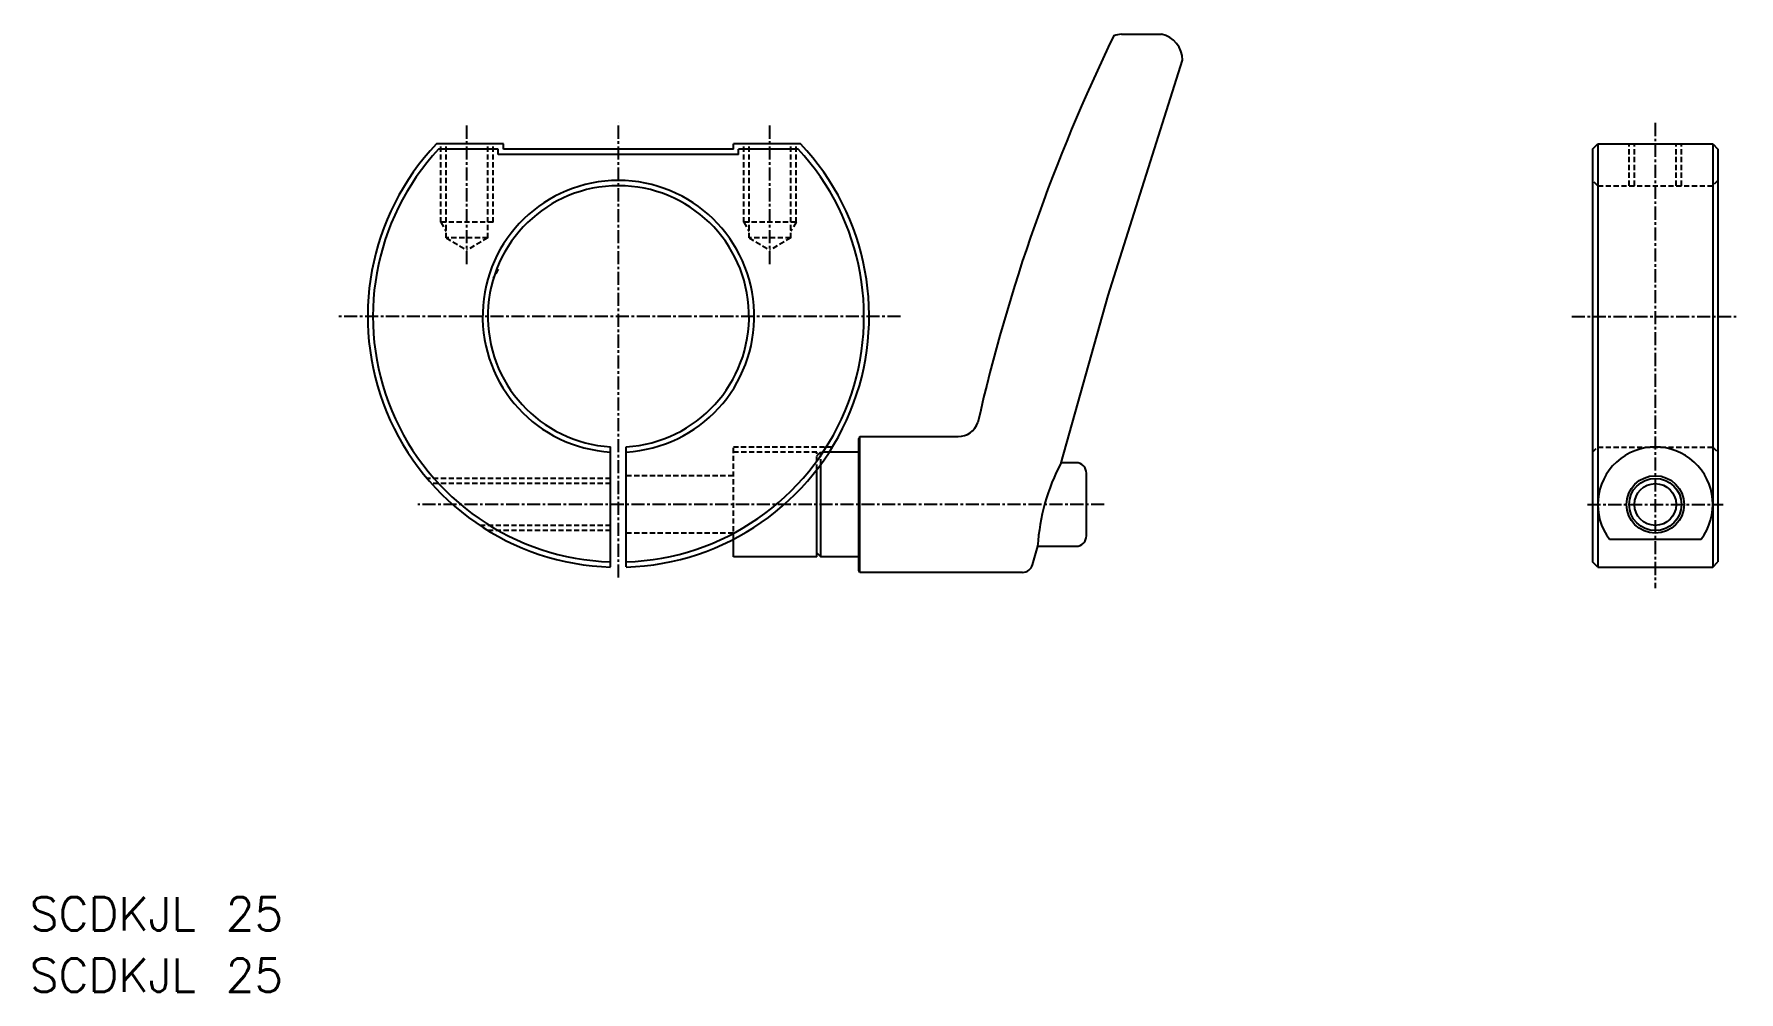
# Model space of a CAD drawing. Extents: x 2 to 165, y -113 to -22.
import ezdxf

# ---------------------------------------------------------------- set-up
doc = ezdxf.new("R2010")
doc.units = 0
doc.linetypes.add('CENTER', pattern=[2, 1.25, -0.25, 0.25, -0.25])
doc.linetypes.add('DASHED', pattern=[0.75, 0.5, -0.25])
doc.layers.get('0').update_dxf_attribs({"linetype": 'CONTINUOUS'})
doc.layers.add('CENTER', color=1, linetype='CENTER')
doc.styles.get("Standard").update_dxf_attribs({"font": 'txt.shx', "bigfont": 'bigfont.shx'})

# ---------------------------------------------------------------- blocks, each defined once
blk = doc.blocks.new('CLDF')
at = {"color": 7, "linetype": 'CONTINUOUS'}
for p, q in [((25.14, 45), (28.99, 45)), ((23.89, 20), (31, 42.52)), ((19.38, 4), (23.89, 20)), ((0.09, 6.5), (0, 6.3)), ((0, -6.3), (0, 6.3)), ((0.09, 6.5), (9.51, 6.5)), ((0.09, -6.5), (0.09, 6.5)), ((20.8, 4), (19.38, 4)), ((21.8, -3), (21.8, 3)), ((16.63, -5.77), (17.13, -4)), ((17.13, -4), (20.8, -4)), ((0.09, -6.5), (0, -6.3)), ((15.67, -6.5), (0.09, -6.5))]:
    blk.add_line(p, q, dxfattribs=at)
for centre, radius, start, end in [((178.43, -30.15), 171.3, 154.0311, 167.1877), ((25.95, 39.05), 6, 97.7241, 104.6825), ((28.43, 42.49), 2.57, 0.645, 77.5412), ((9.51, 8.5), 2, 270, 340.621), ((36.81, -5.22), 19.72, 152.1114, 176.4391), ((20.8, 3), 1, 0, 90), ((20.8, -3), 1, 270, 0), ((15.67, -5.5), 1, 270, 344.2753)]:
    blk.add_arc(centre, radius, start, end, dxfattribs=at)

msp = doc.modelspace()

# ---------------------------------------------------------------- linework, layer by layer
at = {"color": 7, "linetype": 'CONTINUOUS'}
for p, q in [((46.61, -32.04), (40.18, -32.04)), ((46.11, -32.54), (40.39, -32.54)), ((46.11, -32.54), (40.98, -32.54)), ((46.11, -33.04), (46.11, -32.54)), ((46.61, -32.54), (46.61, -32.04)), ((68.61, -32.54), (46.61, -32.54)), ((75.03, -32.04), (68.61, -32.04)), ((68.61, -32.54), (68.61, -32.04)), ((74.82, -32.54), (69.11, -32.54)), ((74.23, -32.54), (69.11, -32.54)), ((69.11, -33.04), (69.11, -32.54)), ((150.86, -32.54), (151.36, -32.04)), ((150.86, -32.54), (150.86, -72.04)), ((151.36, -32.04), (151.36, -72.54)), ((151.36, -32.04), (162.36, -32.04)), ((162.36, -32.04), (162.36, -72.54)), ((162.36, -32.04), (162.86, -32.54)), ((162.86, -32.54), (162.86, -72.04)), ((69.11, -33.04), (46.11, -33.04)), ((56.86, -72.52), (56.86, -61.01)), ((58.36, -72.52), (58.36, -61.01)), ((80.61, -61.54), (77.78, -61.54)), ((76.61, -71.54), (76.61, -63.2)), ((76.97, -71.54), (76.97, -62.71)), ((68.61, -71.54), (68.61, -69.87)), ((152.48, -69.87), (161.24, -69.87)), ((76.61, -71.54), (68.61, -71.54)), ((76.61, -71.17), (76.97, -71.54)), ((80.61, -71.54), (76.97, -71.54)), ((151.36, -72.54), (150.86, -72.04)), ((151.36, -72.54), (162.36, -72.54)), ((162.36, -72.54), (162.86, -72.04))]:
    msp.add_line(p, q, dxfattribs=at)
at = {"color": 3, "linetype": 'DASHED'}
for p, q in [((40.61, -39.54), (40.61, -32.04)), ((41.11, -41.04), (41.11, -32.04)), ((45.11, -41.04), (45.11, -32.04)), ((45.61, -39.54), (45.61, -32.04)), ((69.61, -39.54), (69.61, -32.04)), ((70.11, -41.04), (70.11, -32.04)), ((74.11, -41.04), (74.11, -32.04)), ((74.61, -39.54), (74.61, -32.04)), ((154.36, -36.04), (154.36, -32.04)), ((154.86, -36.04), (154.86, -32.04)), ((158.86, -36.04), (158.86, -32.04)), ((159.36, -36.04), (159.36, -32.04)), ((151.36, -36.04), (150.86, -35.54)), ((162.86, -35.54), (162.36, -36.04)), ((151.36, -36.04), (162.36, -36.04)), ((45.61, -39.54), (40.61, -39.54)), ((40.61, -39.54), (41.11, -40.4)), ((74.61, -39.54), (69.61, -39.54)), ((69.61, -39.54), (70.11, -40.4)), ((74.61, -39.54), (74.11, -40.4)), ((45.11, -41.04), (41.11, -41.04)), ((41.11, -41.04), (43.11, -42.19)), ((45.11, -41.04), (43.11, -42.19)), ((74.11, -41.04), (70.11, -41.04)), ((70.11, -41.04), (72.11, -42.19)), ((74.11, -41.04), (72.11, -42.19)), ((46.11, -44.04), (45.61, -44.9)), ((68.61, -69.87), (68.61, -61.04)), ((78.09, -61.04), (68.61, -61.04)), ((76.61, -61.54), (68.61, -61.54)), ((76.61, -63.2), (76.61, -61.54)), ((76.61, -61.9), (76.97, -61.54)), ((76.97, -62.71), (76.97, -61.54)), ((77.78, -61.54), (76.97, -61.54)), ((150.86, -61.54), (151.36, -61.04)), ((151.36, -61.04), (162.36, -61.04)), ((162.36, -61.04), (162.86, -61.54)), ((56.86, -64.04), (39.28, -64.04)), ((56.86, -64.54), (39.72, -64.54)), ((68.61, -63.79), (58.36, -63.79)), ((56.86, -68.54), (44.34, -68.54)), ((56.86, -69.04), (45.13, -69.04)), ((68.61, -69.29), (58.36, -69.29))]:
    msp.add_line(p, q, dxfattribs=at)
at = {"color": 7, "linetype": 'CONTINUOUS'}
for radius in [2.75, 2]:
    msp.add_circle((156.86, -66.54), radius, dxfattribs=at)
at = {"color": 3, "linetype": 'CONTINUOUS'}
msp.add_circle((156.86, -66.54), 2.5, dxfattribs=at)
at = {"color": 7, "linetype": 'CONTINUOUS'}
for centre, radius, start, end in [((57.61, -48.54), 24, 136.5675, 268.2092), ((57.61, -48.54), 23.5, 137.0898, 268.1711), ((57.61, -48.54), 24, 271.7908, 43.4325), ((57.61, -48.54), 23.5, 271.8289, 42.9102), ((57.61, -48.54), 13, 273.3074, 266.6926), ((57.61, -48.54), 12.5, 273.4398, 266.5602), ((156.86, -66.54), 5.5, 322.7289, 217.2711)]:
    msp.add_arc(centre, radius, start, end, dxfattribs=at)
at = {"layer": 'CENTER', "color": 1, "linetype": 'CENTER'}
for p, q in [((43.11, -43.54), (43.11, -30.04)), ((57.61, -73.54), (57.61, -30.04)), ((72.11, -43.54), (72.11, -30.04)), ((156.86, -30.04), (156.86, -74.54)), ((84.61, -48.54), (30.61, -48.54)), ((148.86, -48.54), (164.86, -48.54)), ((104.11, -66.54), (38.42, -66.54)), ((150.36, -66.54), (163.36, -66.54))]:
    msp.add_line(p, q, dxfattribs=at)

# ---------------------------------------------------------------- block references
at = {"color": 7, "linetype": 'CONTINUOUS'}
msp.add_blockref('CLDF', (80.61, -66.54), dxfattribs=at)

# ---------------------------------------------------------------- texts
for p in [(1.26, -107.3), (1.26, -113.17)]:
    msp.add_text('SCDKJL 25', height=3.2, dxfattribs=at).set_placement(p)

doc.saveas('drawing.dxf')
